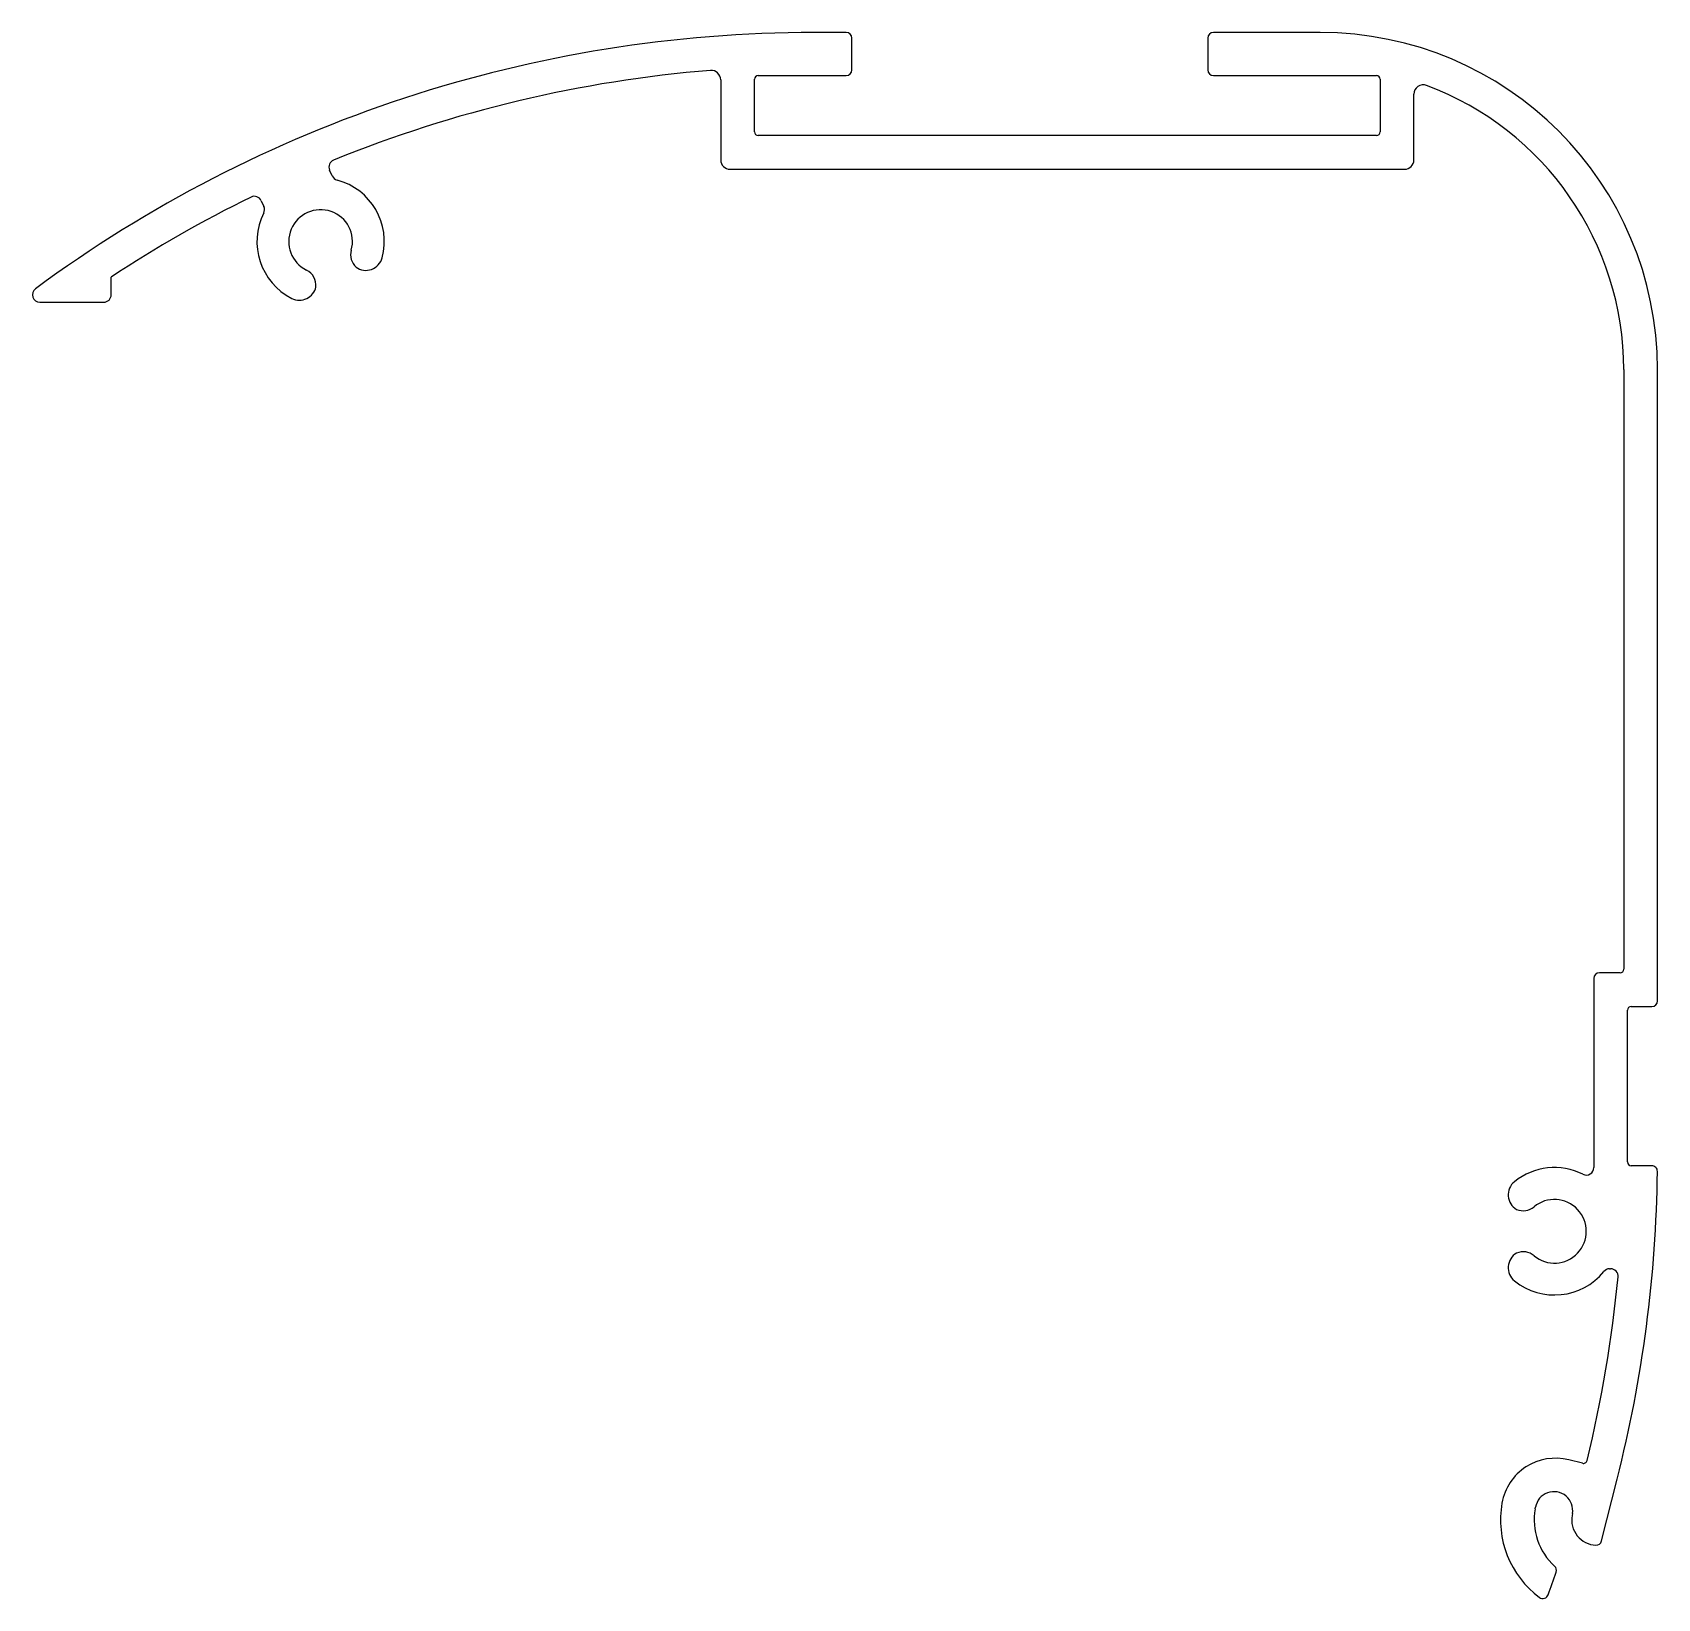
# Model space of a CAD drawing. Extents: x 2500.5 to 2587.2, y 1002.7 to 1086.3.
import ezdxf

# ---------------------------------------------------------------- set-up
doc = ezdxf.new("R2010")
doc.units = 0
doc.layers.get('0').update_dxf_attribs({"linetype": 'CONTINUOUS'})

msp = doc.modelspace()

# ---------------------------------------------------------------- linework, layer by layer
for p, q in [((2543.929, 1086.303), (2542.229, 1086.303)), ((2544.229, 1084.303), (2544.229, 1086.003)), ((2563.229, 1086.003), (2563.229, 1084.303)), ((2569.229, 1086.303), (2563.529, 1086.303)), ((2537.229, 1083.779), (2537.229, 1079.503)), ((2539.029, 1081.003), (2539.029, 1083.803)), ((2539.229, 1084.003), (2543.929, 1084.003)), ((2563.529, 1084.003), (2572.229, 1084.003)), ((2572.429, 1083.803), (2572.429, 1081.003)), ((2574.229, 1079.503), (2574.229, 1083.008)), ((2572.229, 1080.803), (2539.229, 1080.803)), ((2516.497, 1078.649), (2516.358, 1078.959)), ((2537.729, 1079.003), (2573.729, 1079.003)), ((2512.707, 1077.324), (2512.846, 1077.014)), ((2504.701, 1072.303), (2504.701, 1073.249)), ((2500.899, 1071.903), (2504.301, 1071.903)), ((2585.429, 1068.303), (2585.429, 1036.303)), ((2587.229, 1034.603), (2587.229, 1068.303)), ((2583.829, 1035.803), (2583.829, 1025.702)), ((2585.229, 1036.103), (2584.129, 1036.103)), ((2585.629, 1026.003), (2585.629, 1034.103)), ((2585.829, 1034.303), (2586.929, 1034.303)), ((2586.925, 1025.803), (2585.829, 1025.803)), ((2584.675, 1020.303), (2584.726, 1020.303)), ((2583.224, 1009.916), (2582.491, 1010.1)), ((2584.246, 1005.772), (2585.074, 1009.068)), ((2580.701, 1007.479), (2580.718, 1007.578)), ((2582.688, 1007.229), (2582.67, 1007.13))]:
    msp.add_line(p, q)
for centre, radius, start, end in [((2542.229, 1016.303), 70, 90, 126.42858), ((2543.929, 1086.003), 0.3, 0, 90), ((2563.529, 1086.003), 0.3, 90, 180), ((2569.229, 1068.303), 18, 0, 90), ((2542.229, 1016.303), 68.2, 94.65989, 112.09832), ((2536.729, 1083.779), 0.5, 0, 94.65989), ((2543.929, 1084.303), 0.3, 270, 0), ((2563.529, 1084.303), 0.3, 180, 270), ((2539.229, 1083.803), 0.2, 90, 180), ((2572.229, 1083.803), 0.2, 0, 90), ((2574.729, 1083.008), 0.5, 69.4932, 180), ((2569.229, 1068.303), 16.2, 0, 69.4932), ((2539.229, 1081.003), 0.2, 180, 270), ((2572.229, 1081.003), 0.2, 270, 0), ((2516.723, 1079.122), 0.4, 112.09832, 204.12691), ((2537.729, 1079.503), 0.5, 180, 270), ((2573.729, 1079.503), 0.5, 270, 0), ((2516.862, 1078.812), 0.4, 204.12691, 254.9602), ((2515.876, 1075.142), 3.4, 345.2271, 74.9602), ((2542.229, 1016.303), 68.2, 116.1555, 123.38523), ((2512.342, 1077.16), 0.4, 24.12691, 116.1555), ((2515.876, 1075.142), 3.4, 153.29362, 243.17629), ((2512.481, 1076.85), 0.4, 333.29362, 24.12691), ((2515.876, 1075.142), 1.7, 344.22267, 243.87466), ((2518.378, 1074.435), 0.9, 164.22267, 227.14949), ((2518.293, 1074.505), 0.9, 234.12691, 345.2271), ((2514.731, 1072.808), 0.9, 354.12691, 63.87466), ((2500.899, 1072.303), 0.4, 126.42858, 270), ((2504.301, 1072.303), 0.4, 270, 0), ((2514.748, 1072.911), 0.9, 243.17629, 347.45664), ((2584.129, 1035.803), 0.3, 90, 180), ((2585.229, 1036.303), 0.2, 270, 0), ((2585.829, 1034.103), 0.2, 90, 180), ((2586.929, 1034.603), 0.3, 270, 0), ((2581.729, 1022.303), 3.4, 63.42503, 128.8998), ((2583.429, 1025.702), 0.4, 243.42503, 0), ((2517.229, 1026.303), 70, 345.74662, 359.34236), ((2585.829, 1026.003), 0.2, 180, 270), ((2586.925, 1025.503), 0.3, 359.34236, 90), ((2580.159, 1024.249), 0.9, 128.8998, 240), ((2580.061, 1024.298), 0.9, 246.97742, 309.90424), ((2581.729, 1022.303), 1.7, 230.09576, 129.90424), ((2580.159, 1020.357), 0.9, 120, 231.1002), ((2580.061, 1020.308), 0.9, 50.09576, 113.02258), ((2581.729, 1022.303), 3.4, 231.1002, 320.83329), ((2584.675, 1019.903), 0.4, 90, 140.83329), ((2584.726, 1019.903), 0.4, 354.58348, 90), ((2517.229, 1026.303), 68.2, 346.22334, 354.58348), ((2581.784, 1007.287), 2.9, 75.89848, 169.93971), ((2583.273, 1010.11), 0.2, 255.89848, 346.22334), ((2581.703, 1007.403), 1, 349.93971, 169.93971), ((2583.999, 1006.894), 5.15, 169.93971, 233.44737), ((2583.999, 1006.894), 3.35, 169.93971, 227.56872), ((2583.999, 1006.894), 1.35, 169.93971, 267.58895), ((2583.955, 1005.845), 0.3, 267.58895, 345.89848), ((2581.537, 1004.2), 0.3, 341.03194, 47.56872), ((2517.229, 1026.303), 68.3, 339.95744, 341.03194), ((2581.111, 1002.998), 0.3, 233.44737, 339.95744)]:
    msp.add_arc(centre, radius, start, end)

doc.saveas('drawing.dxf')
